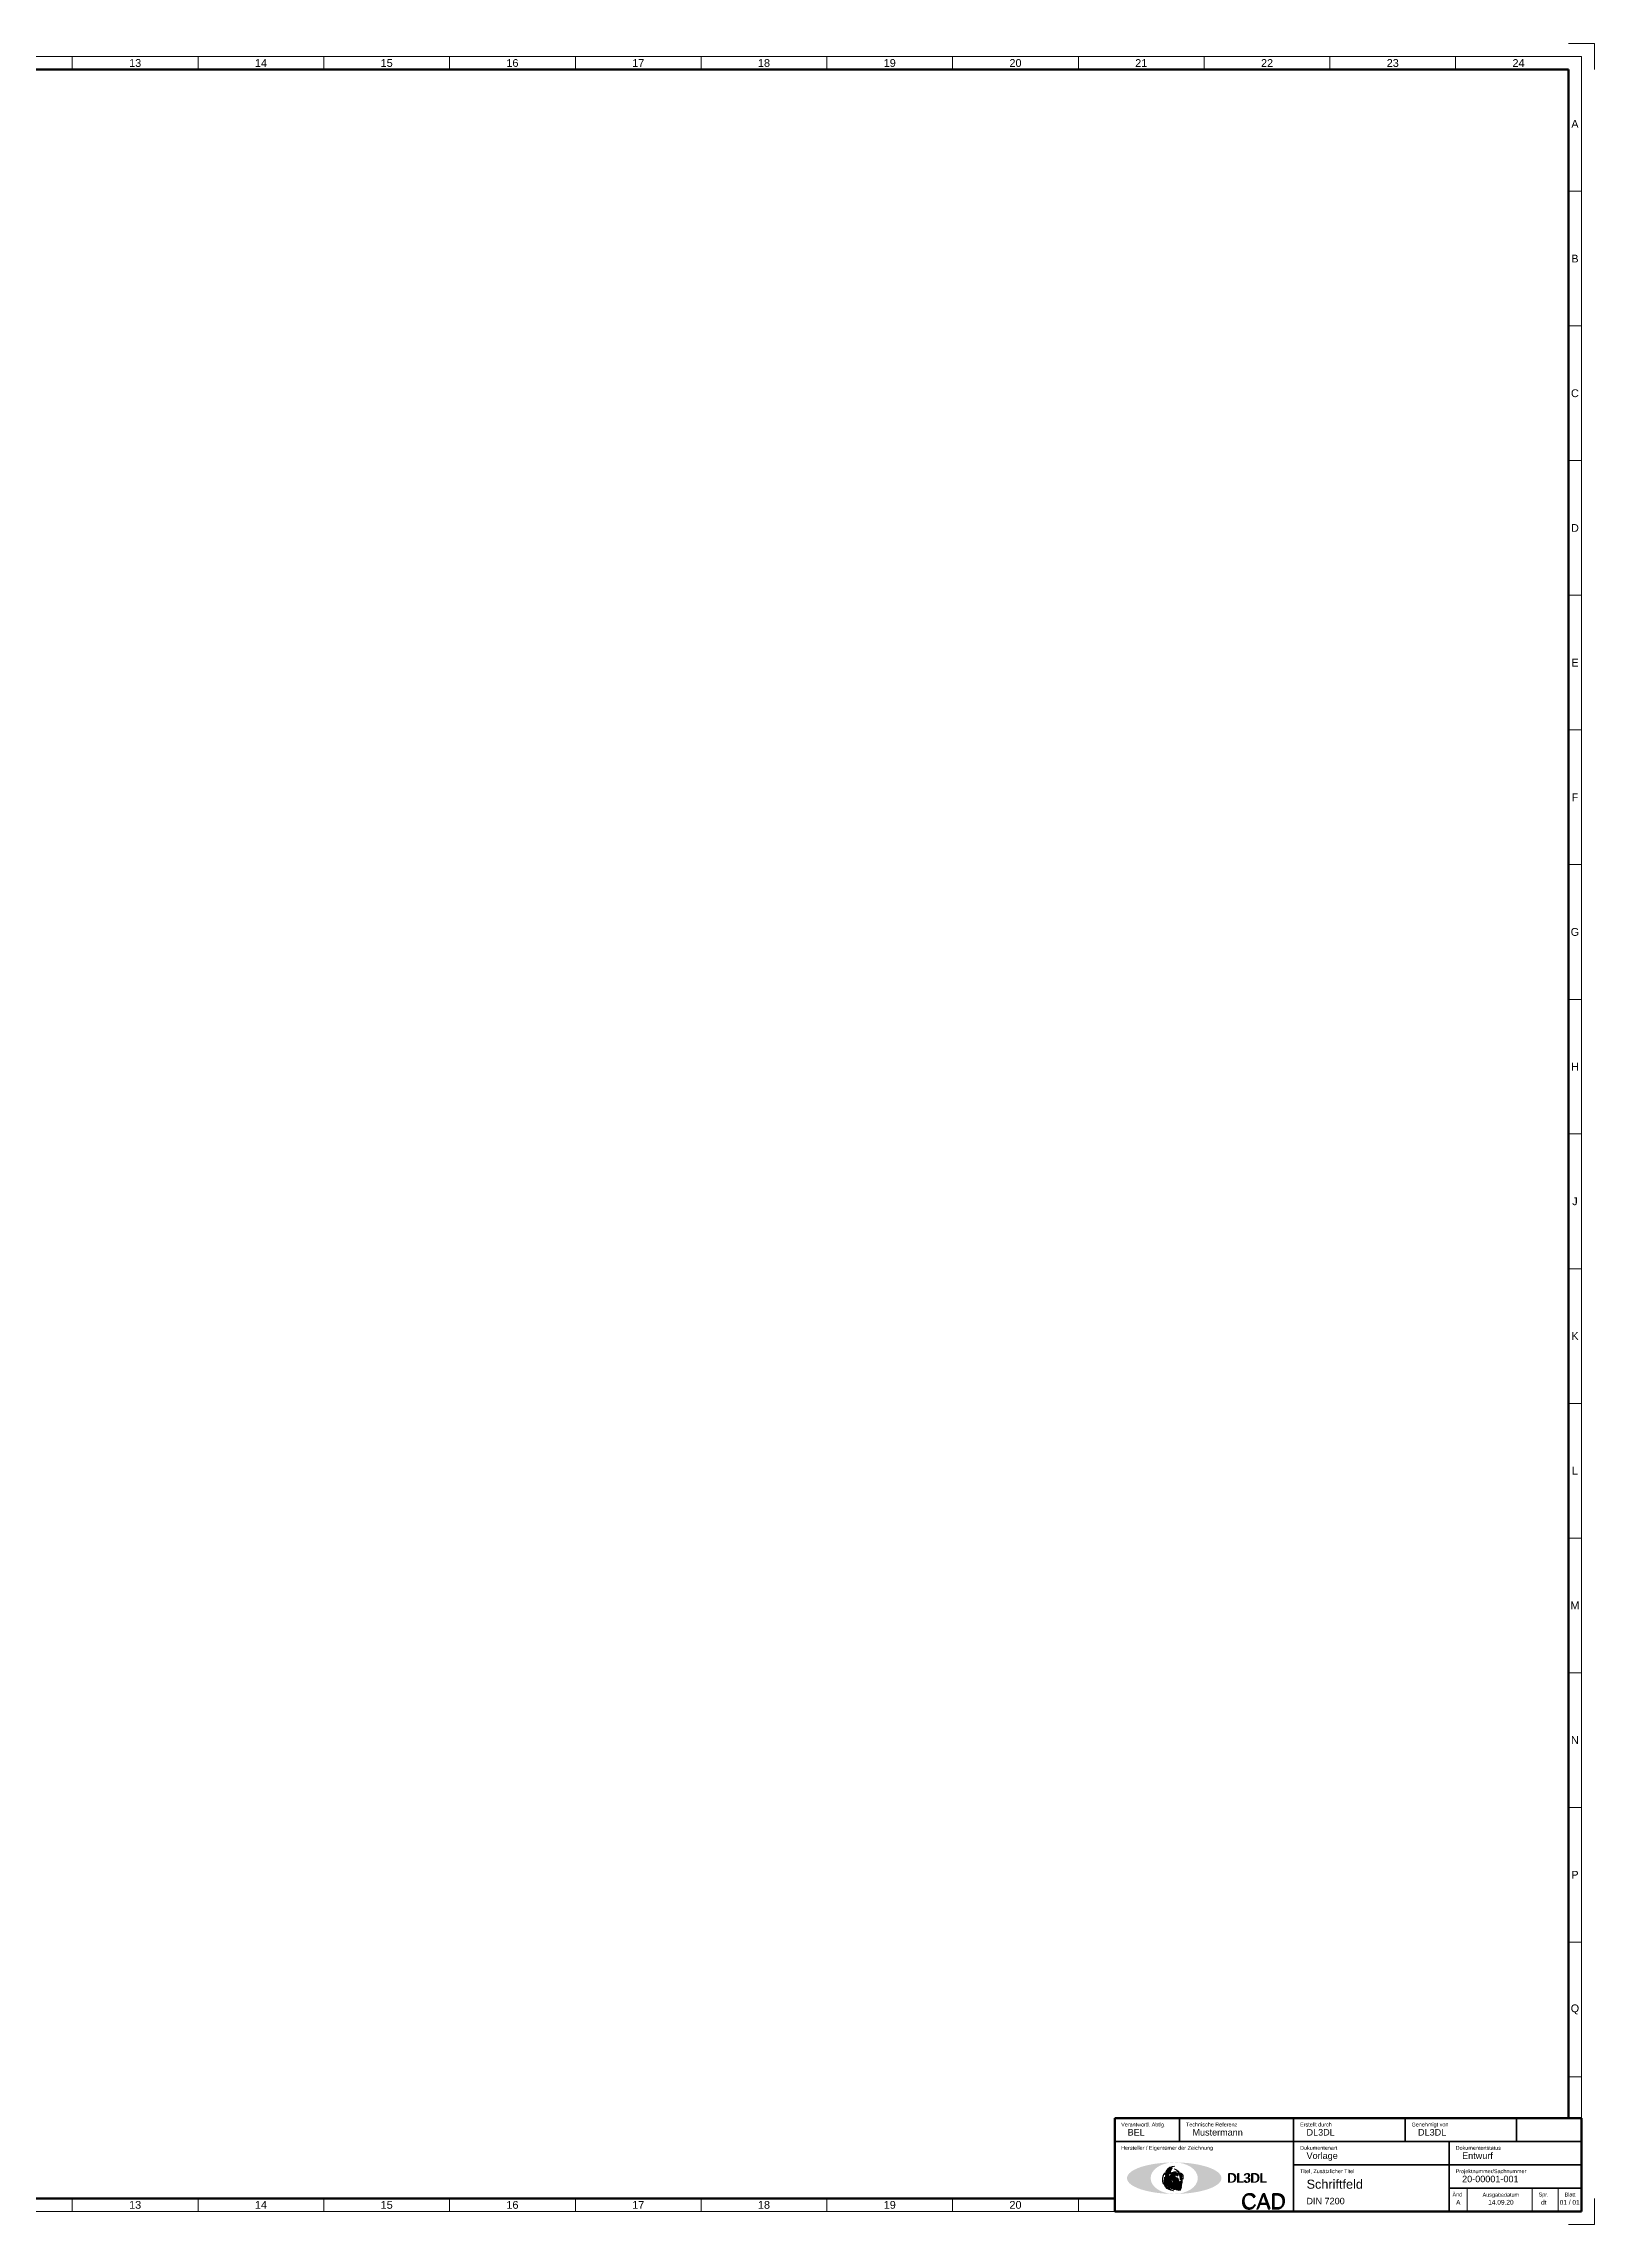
# Model space of a CAD drawing. Header units: millimetres. Extents: x 633 to 4785, y -1154 to 2521.
# Drawn here: x 2825 to 3423, y 1594 to 2435 of the extents above; entities that cross this region are included whole.
import ezdxf
from ezdxf.enums import TextEntityAlignment as Align

# ---------------------------------------------------------------- set-up
doc = ezdxf.new("R2010")
doc.units = ezdxf.units.MM
doc.header["$LTSCALE"] = 5
doc.linetypes.add('AUSGEZOGEN', pattern=[0])
for name, color, linetype, lineweight, true_color in [('_Blattschnitt', 1, 'Continuous', 5, 0xff0000), ('_PK_0.18mm', 4, 'Continuous', 18, 0x00ffff), ('_PK_0.35mm', 4, 'Continuous', 35, 0x00ffff), ('_PK_0.70mm', 30, 'Continuous', 70, 0xff7f00), ('_PK_Text_ausgefüllt', 3, 'Continuous', 5, 0x00ff00), ('_PK_Text_Vorgabe', 1, 'Continuous', 5, 0xff0000), ('_Raster_0.18mm', 94, 'Continuous', 18, 0x008000), ('_Raster_1.00mm', 5, 'Continuous', 100, 0x0000ff), ('_Raster_Einteilung', 7, 'Continuous', 18, 0x000000), ('_Raster_txt', 7, 'Continuous', 5, 0x000000), ('pfoenix', 5, 'Continuous', 5, 0x0000ff)]:
    doc.layers.add(name, color=color, linetype=linetype, lineweight=lineweight, true_color=true_color)
for name, color, linetype, true_color in [('Logo', 5, 'Continuous', 0x0000ff), ('Logo Text', 1, 'Continuous', 0xff0000), ('Logo_a', 1, 'Continuous', 0xff0000), ('Logo_b', 30, 'Continuous', 0xff7f00), ('Logo_c', 12, 'Continuous', 0xaa0000)]:
    doc.layers.add(name, color=color, linetype=linetype, true_color=true_color)
doc.styles.add('textstyle1208', font='')
doc.styles.add('textstyle1209', font='')
doc.styles.add('textstyle1210', font='')
doc.styles.add('textstyle1211', font='')
doc.styles.add('textstyle1212', font='')
doc.styles.add('textstyle1213', font='')
doc.styles.add('textstyle1214', font='')
doc.styles.add('textstyle1215', font='')
doc.styles.add('textstyle1228', font='')
doc.styles.add('textstyle1229', font='')
doc.styles.add('textstyle1230', font='')
doc.styles.add('textstyle1231', font='')
doc.styles.add('textstyle1232', font='')
doc.styles.add('textstyle1233', font='')
doc.styles.add('textstyle1234', font='')
doc.styles.add('textstyle1235', font='')
doc.styles.add('textstyle1236', font='')
doc.styles.add('textstyle1237', font='')
doc.styles.add('textstyle1238', font='')
doc.styles.add('textstyle1239', font='')
doc.styles.add('textstyle1305', font='')
doc.styles.add('textstyle1306', font='')
doc.styles.add('textstyle1307', font='')
doc.styles.add('textstyle1308', font='')
doc.styles.add('textstyle1309', font='')
doc.styles.add('textstyle1310', font='')
doc.styles.add('textstyle1311', font='')
doc.styles.add('textstyle1312', font='')
doc.styles.add('textstyle1313', font='')
doc.styles.add('textstyle1314', font='')
doc.styles.add('textstyle1315', font='')
doc.styles.add('textstyle1316', font='')
doc.styles.add('textstyle1317', font='')
doc.styles.add('textstyle1318', font='')
doc.styles.add('textstyle1319', font='')
doc.styles.add('textstyle134', font='')
doc.styles.add('textstyle135', font='')
doc.styles.add('textstyle136', font='')
doc.styles.add('textstyle137', font='')
doc.styles.add('textstyle138', font='')
doc.styles.add('textstyle139', font='')
doc.styles.add('textstyle140', font='')
doc.styles.add('textstyle141', font='')
doc.styles.add('textstyle142', font='')
doc.styles.add('textstyle143', font='')
doc.styles.add('textstyle144', font='')
doc.styles.add('textstyle145', font='')
doc.styles.add('textstyle146', font='')
doc.styles.add('textstyle147', font='')
doc.styles.add('textstyle148', font='')
doc.styles.add('textstyle149', font='')
doc.styles.add('textstyle150', font='')
doc.styles.add('textstyle151', font='')
doc.styles.add('textstyle152', font='')
doc.styles.add('textstyle153', font='')
doc.styles.add('textstyle154', font='')
doc.styles.add('textstyle155', font='')
doc.styles.add('textstyle156', font='')
doc.styles.add('textstyle157', font='')
doc.styles.add('textstyle158', font='')
doc.styles.add('textstyle159', font='')
doc.styles.add('textstyle160', font='')
doc.styles.add('textstyle161', font='')
doc.styles.add('textstyle162', font='')
doc.styles.add('textstyle163', font='')
doc.styles.get('textstyle1208').set_extended_font_data('Arial')
doc.styles.get('textstyle1209').set_extended_font_data('Arial')
doc.styles.get('textstyle1210').set_extended_font_data('Arial')
doc.styles.get('textstyle1211').set_extended_font_data('Arial')
doc.styles.get('textstyle1212').set_extended_font_data('Arial')
doc.styles.get('textstyle1213').set_extended_font_data('Arial')
doc.styles.get('textstyle1214').set_extended_font_data('Arial')
doc.styles.get('textstyle1215').set_extended_font_data('Arial')
doc.styles.get('textstyle1228').set_extended_font_data('Arial')
doc.styles.get('textstyle1229').set_extended_font_data('Arial')
doc.styles.get('textstyle1230').set_extended_font_data('Arial')
doc.styles.get('textstyle1231').set_extended_font_data('Arial')
doc.styles.get('textstyle1232').set_extended_font_data('Arial')
doc.styles.get('textstyle1233').set_extended_font_data('Arial')
doc.styles.get('textstyle1234').set_extended_font_data('Arial')
doc.styles.get('textstyle1235').set_extended_font_data('Arial')
doc.styles.get('textstyle1236').set_extended_font_data('Arial')
doc.styles.get('textstyle1237').set_extended_font_data('Arial')
doc.styles.get('textstyle1238').set_extended_font_data('Arial')
doc.styles.get('textstyle1239').set_extended_font_data('Arial')
doc.styles.get('textstyle1305').set_extended_font_data('Arial')
doc.styles.get('textstyle1306').set_extended_font_data('Arial')
doc.styles.get('textstyle1307').set_extended_font_data('Arial')
doc.styles.get('textstyle1308').set_extended_font_data('Arial')
doc.styles.get('textstyle1309').set_extended_font_data('Arial')
doc.styles.get('textstyle1310').set_extended_font_data('Arial')
doc.styles.get('textstyle1311').set_extended_font_data('Arial')
doc.styles.get('textstyle1312').set_extended_font_data('Arial')
doc.styles.get('textstyle1313').set_extended_font_data('Arial')
doc.styles.get('textstyle1314').set_extended_font_data('Arial')
doc.styles.get('textstyle1315').set_extended_font_data('Arial')
doc.styles.get('textstyle1316').set_extended_font_data('Arial')
doc.styles.get('textstyle1317').set_extended_font_data('Arial')
doc.styles.get('textstyle1318').set_extended_font_data('Arial')
doc.styles.get('textstyle1319').set_extended_font_data('Arial')
doc.styles.get('textstyle134').set_extended_font_data('Arial')
doc.styles.get('textstyle135').set_extended_font_data('Arial')
doc.styles.get('textstyle136').set_extended_font_data('Arial')
doc.styles.get('textstyle137').set_extended_font_data('Arial')
doc.styles.get('textstyle138').set_extended_font_data('Arial')
doc.styles.get('textstyle139').set_extended_font_data('Arial')
doc.styles.get('textstyle140').set_extended_font_data('Arial')
doc.styles.get('textstyle141').set_extended_font_data('Arial')
doc.styles.get('textstyle142').set_extended_font_data('Arial')
doc.styles.get('textstyle143').set_extended_font_data('Arial')
doc.styles.get('textstyle144').set_extended_font_data('Arial')
doc.styles.get('textstyle145').set_extended_font_data('Arial')
doc.styles.get('textstyle146').set_extended_font_data('Arial')
doc.styles.get('textstyle147').set_extended_font_data('Arial')
doc.styles.get('textstyle148').set_extended_font_data('Arial')
doc.styles.get('textstyle149').set_extended_font_data('Arial')
doc.styles.get('textstyle150').set_extended_font_data('Arial')
doc.styles.get('textstyle151').set_extended_font_data('Arial')
doc.styles.get('textstyle152').set_extended_font_data('Arial')
doc.styles.get('textstyle153').set_extended_font_data('Arial')
doc.styles.get('textstyle154').set_extended_font_data('Arial')
doc.styles.get('textstyle155').set_extended_font_data('Arial')
doc.styles.get('textstyle156').set_extended_font_data('Arial')
doc.styles.get('textstyle157').set_extended_font_data('Arial')
doc.styles.get('textstyle158').set_extended_font_data('Arial')
doc.styles.get('textstyle159').set_extended_font_data('Arial')
doc.styles.get('textstyle160').set_extended_font_data('URW Chancery L')
doc.styles.get('textstyle161').set_extended_font_data('URW Chancery L')
doc.styles.get('textstyle162').set_extended_font_data('URW Chancery L')
doc.styles.get('textstyle163').set_extended_font_data('URW Chancery L')

msp = doc.modelspace()

# ---------------------------------------------------------------- hatches: boundary and pattern name
at = {"layer": 'Logo_a'}
h = msp.add_hatch(color=256, dxfattribs=at)
edge = h.paths.add_edge_path()
edge.add_ellipse((3261.34, 1612.11), major_axis=(15.17, 0), ratio=0.4, start_angle=0, end_angle=360)
edge = h.paths.add_edge_path()
edge.add_ellipse((3261.34, 1612.11), major_axis=(12.14, 0), ratio=0.5, start_angle=0, end_angle=360)
at = {"layer": 'Logo_b'}
h = msp.add_hatch(color=256, dxfattribs=at)
edge = h.paths.add_edge_path()
edge.add_ellipse((3261.34, 1612.11), major_axis=(12.14, 0), ratio=0.5, start_angle=0, end_angle=360)
edge = h.paths.add_edge_path()
edge.add_ellipse((3261.34, 1612.11), major_axis=(9.1, 0), ratio=0.666667, start_angle=0, end_angle=360)
at = {"layer": 'Logo_c'}
h = msp.add_hatch(color=256, dxfattribs=at)
edge = h.paths.add_edge_path()
edge.add_ellipse((3261.34, 1612.11), major_axis=(15.17, 0), ratio=0.4, start_angle=0, end_angle=360)
edge = h.paths.add_edge_path()
edge.add_ellipse((3261.34, 1612.11), major_axis=(18.21, 0), ratio=0.333333, start_angle=0, end_angle=360)
at = {"layer": 'pfoenix'}
h = msp.add_hatch(color=256, dxfattribs=at)
edge = h.paths.add_edge_path()
edge.add_spline(control_points=[(3260.07, 1611.31), (3260.49, 1611.05), (3260.19, 1610.55), (3260.19, 1610.55), (3260.19, 1610.55), (3260.3, 1610.3), (3260.96, 1610.29), (3260.86, 1610.9), (3260.73, 1611.31), (3260.19, 1611.86), (3259.75, 1612.22), (3259.59, 1612.71), (3259.91, 1613.22), (3260.44, 1613.56), (3260.53, 1613.7), (3260.46, 1613.88), (3260.16, 1613.87), (3259.89, 1613.8), (3259.67, 1613.92), (3259.72, 1614.29), (3260.07, 1614.47), (3260.08, 1614.48), (3260.08, 1614.47), (3259.98, 1614.31), (3259.83, 1614.19), (3259.96, 1614.08), (3260.36, 1614.19), (3260.83, 1614.45), (3261.68, 1614.63), (3261.99, 1614.59), (3262.03, 1614.51), (3262.07, 1614.24), (3261.97, 1614.01), (3262.39, 1614.06), (3262.68, 1613.93), (3262.92, 1613.68), (3262.86, 1613.28), (3262.58, 1612.93), (3262.47, 1612.84), (3262.47, 1612.84), (3262.44, 1613.05), (3262.37, 1613.27), (3262.12, 1613.32), (3261.78, 1613.26), (3261.62, 1612.93), (3261.64, 1612.51), (3261.95, 1612.38), (3262.57, 1612.17), (3262.86, 1611.79)], knot_values=[0, 0, 0, 0, 1, 2, 3, 4, 5, 6, 7, 8, 9, 10, 11, 12, 13, 14, 15, 16, 17, 18, 19, 20, 21, 22, 23, 24, 25, 26, 27, 28, 29, 30, 31, 32, 33, 34, 35, 36, 37, 38, 39, 40, 41, 42, 43, 44, 45, 46, 46, 46, 46], degree=3, periodic=0)
edge.add_spline(control_points=[(3262.86, 1611.79), (3263.14, 1611.3), (3263.34, 1610.61), (3263.23, 1609.95), (3262.99, 1609.35), (3262.77, 1608.98), (3262.77, 1608.98), (3263.49, 1609.42), (3263.69, 1610.16), (3263.68, 1610.72), (3263.61, 1610.88), (3263.82, 1610.5), (3263.85, 1609.83), (3263.71, 1609.41), (3263.13, 1608.33), (3262.52, 1607.93), (3261.83, 1607.74), (3261, 1607.73), (3260.48, 1607.99), (3260.48, 1607.99), (3260.48, 1607.99)], knot_values=[0, 0, 0, 0, 1, 2, 3, 4, 5, 6, 7, 8, 9, 10, 11, 12, 13, 14, 15, 16, 17, 18, 18, 18, 18], degree=3, periodic=0)
edge.add_spline(control_points=[(3260.48, 1607.99), (3260.48, 1607.99), (3260.42, 1607.95), (3256.36, 1612.61), (3260.56, 1615.97)], knot_values=[0, 0, 0, 0, 1, 2, 2, 2, 2], degree=3, periodic=0)
edge.add_spline(control_points=[(3260.56, 1615.97), (3258.72, 1613.57), (3260.07, 1611.31), (3260.07, 1611.31), (3260.07, 1611.31), (3260.07, 1611.31), (3260.07, 1611.31)], knot_values=[0, 0, 0, 0, 1, 2, 3, 4, 4, 4, 4], degree=3, periodic=0)
h = msp.add_hatch(color=256, dxfattribs=at)
edge = h.paths.add_edge_path()
edge.add_spline(control_points=[(3259.94, 1616.04), (3257.86, 1611.99), (3259.8, 1607.77), (3259.79, 1607.75), (3259.79, 1607.75), (3256.78, 1612.05), (3259.94, 1616.04), (3259.94, 1616.04), (3259.94, 1616.04)], knot_values=[0, 0, 0, 0, 1, 2, 3, 4, 5, 6, 6, 6, 6], degree=3, periodic=0)
h = msp.add_hatch(color=256, dxfattribs=at)
edge = h.paths.add_edge_path()
edge.add_spline(control_points=[(3261.64, 1616.8), (3258.85, 1616.12), (3257.83, 1613.45), (3257.83, 1613.45)], knot_values=[0, 0, 0, 0, 1, 1, 1, 1], degree=3, periodic=0)
edge.add_spline(control_points=[(3257.83, 1613.45), (3257.86, 1613.65), (3258.24, 1616.79), (3261.64, 1616.8)], knot_values=[0, 0, 0, 0, 1, 1, 1, 1], degree=3, periodic=0)
h = msp.add_hatch(color=256, dxfattribs=at)
edge = h.paths.add_edge_path()
edge.add_spline(control_points=[(3263.49, 1612.82), (3263.55, 1612.48), (3263.59, 1612.21), (3263.62, 1611.79), (3263.63, 1611.46), (3263.62, 1611.46), (3263.62, 1611.46), (3263.77, 1611.91), (3263.77, 1612.43), (3263.66, 1613.37), (3263.36, 1614.23), (3263.11, 1614.65), (3262.4, 1615.23), (3261.45, 1615.65), (3261.45, 1615.65), (3261.45, 1615.65)], knot_values=[0, 0, 0, 0, 1, 2, 3, 4, 5, 6, 7, 8, 9, 10, 11, 12, 13, 13, 13, 13], degree=3, periodic=0)
edge.add_spline(control_points=[(3261.45, 1615.65), (3262.02, 1615.36), (3262.34, 1615.03), (3262.68, 1614.6), (3263.02, 1614.15), (3263.35, 1613.43), (3263.49, 1612.82)], knot_values=[0, 0, 0, 0, 1, 2, 3, 4, 4, 4, 4], degree=3, periodic=0)
h = msp.add_hatch(color=256, dxfattribs=at)
edge = h.paths.add_edge_path()
edge.add_spline(control_points=[(3257.79, 1614.21), (3256.11, 1612.61), (3256.92, 1609.93), (3257.28, 1609.75)], knot_values=[0, 0, 0, 0, 1, 1, 1, 1], degree=3, periodic=0)
edge.add_spline(control_points=[(3257.28, 1609.75), (3257.17, 1609.84), (3256.36, 1612.53), (3257.79, 1614.21)], knot_values=[0, 0, 0, 0, 1, 1, 1, 1], degree=3, periodic=0)
h = msp.add_hatch(color=256, dxfattribs=at)
edge = h.paths.add_edge_path()
edge.add_spline(control_points=[(3257.59, 1612.53), (3257.69, 1608.56), (3261.15, 1607.19), (3261.15, 1607.19), (3261.15, 1607.19), (3257.27, 1608.15), (3257.62, 1612.48), (3257.62, 1612.48), (3257.59, 1612.53)], knot_values=[0, 0, 0, 0, 1, 2, 3, 4, 5, 6, 6, 6, 6], degree=3, periodic=0)
h = msp.add_hatch(color=256, dxfattribs=at)
edge = h.paths.add_edge_path()
edge.add_spline(control_points=[(3262.25, 1607.56), (3262.62, 1607.41), (3263.25, 1607.4), (3263.59, 1607.49), (3263.9, 1607.84), (3264.09, 1608.31), (3264.12, 1608.67), (3264.15, 1608.83), (3264.15, 1608.83), (3264.15, 1608.83), (3264.03, 1608.51), (3263.93, 1608.4), (3263.68, 1608.09), (3263.41, 1607.91), (3263.15, 1607.8), (3262.76, 1607.68), (3262.38, 1607.65), (3262.25, 1607.65), (3262.11, 1607.66), (3262.11, 1607.65), (3262.11, 1607.65), (3262.19, 1607.59), (3262.25, 1607.56), (3262.25, 1607.56), (3262.25, 1607.56)], knot_values=[0, 0, 0, 0, 1, 2, 3, 4, 5, 6, 7, 8, 9, 10, 11, 12, 13, 14, 15, 16, 17, 18, 19, 20, 21, 22, 22, 22, 22], degree=3, periodic=0)
h = msp.add_hatch(color=256, dxfattribs=at)
edge = h.paths.add_edge_path()
edge.add_spline(control_points=[(3264.4, 1610.56), (3264.37, 1610.03), (3264.21, 1609.31), (3263.98, 1608.91), (3263.48, 1608.44), (3263.2, 1608.17), (3263.19, 1608.17), (3263.4, 1608.53), (3263.68, 1608.98), (3263.84, 1609.41), (3263.85, 1609.83), (3263.66, 1610.79)], knot_values=[0, 0, 0, 0, 1, 2, 3, 4, 5, 6, 7, 8, 9, 9, 9, 9], degree=3, periodic=0)
edge.add_spline(control_points=[(3263.66, 1610.79), (3263.93, 1610.93), (3263.98, 1611.22), (3264.01, 1612.11), (3263.96, 1612.9), (3263.94, 1613.33), (3263.67, 1614.19), (3263.5, 1614.3), (3263.98, 1613.69), (3264.13, 1613.27), (3264.3, 1612.68), (3264.38, 1612.1), (3264.42, 1611.3), (3264.4, 1610.56)], knot_values=[0, 0, 0, 0, 1, 2, 3, 4, 5, 6, 7, 8, 9, 10, 11, 11, 11, 11], degree=3, periodic=0)
h = msp.add_hatch(color=256, dxfattribs=at)
edge = h.paths.add_edge_path()
edge.add_spline(control_points=[(3264.77, 1611.77), (3264.76, 1612.33), (3264.69, 1612.69), (3264.6, 1613.11), (3264.43, 1613.45), (3264.06, 1613.98), (3264.06, 1613.98), (3264.06, 1613.98)], knot_values=[0, 0, 0, 0, 1, 2, 3, 4, 5, 5, 5, 5], degree=3, periodic=0)
edge.add_spline(control_points=[(3264.06, 1613.98), (3264.94, 1613.55), (3264.77, 1611.77), (3264.77, 1611.77), (3264.77, 1611.77)], knot_values=[0, 0, 0, 0, 1, 2, 2, 2, 2], degree=3, periodic=0)

# ---------------------------------------------------------------- linework, layer by layer
at = {"layer": '_Blattschnitt'}
for p, q in [((3423.38, 2435.29), (3413.38, 2435.29)), ((3423.38, 2435.29), (3423.38, 2425.29)), ((3423.38, 1594.29), (3423.38, 1604.29)), ((3423.38, 1594.29), (3413.38, 1594.29))]:
    msp.add_line(p, q, dxfattribs=at)
at = {"layer": '_PK_0.18mm', "linetype": 'AUSGEZOGEN', "lineweight": 18}
for p, q in [((3374.38, 1599.29), (3374.38, 1608.29)), ((3399.38, 1599.29), (3399.38, 1608.29)), ((3409.38, 1599.29), (3409.38, 1608.29))]:
    msp.add_line(p, q, dxfattribs=at)
at = {"layer": '_PK_0.35mm', "linetype": 'AUSGEZOGEN'}
for p, q in [((3263.38, 1626.29), (3263.38, 1635.29)), ((3307.38, 1599.29), (3307.38, 1635.29)), ((3350.38, 1626.29), (3350.38, 1635.29)), ((3393.38, 1626.29), (3393.38, 1635.29)), ((3238.38, 1626.29), (3418.38, 1626.29)), ((3367.38, 1599.29), (3367.38, 1626.29)), ((3307.38, 1617.29), (3418.38, 1617.29)), ((3367.38, 1608.29), (3418.38, 1608.29))]:
    msp.add_line(p, q, dxfattribs=at)
at = {"layer": '_PK_0.70mm', "linetype": 'AUSGEZOGEN', "lineweight": 70}
for p, q in [((3238.38, 1635.29), (3418.38, 1635.29)), ((3238.38, 1599.29), (3238.38, 1635.29)), ((3418.38, 1599.29), (3418.38, 1635.29)), ((3238.38, 1599.29), (3418.38, 1599.29))]:
    msp.add_line(p, q, dxfattribs=at)
at = {"layer": '_Raster_0.18mm'}
for p, q in [((3418.38, 2430.29), (2254.38, 2430.29)), ((3418.38, 1635.29), (3418.38, 2430.29)), ((2254.38, 1599.29), (3238.38, 1599.29))]:
    msp.add_line(p, q, dxfattribs=at)
at = {"layer": '_Raster_1.00mm'}
for p, q in [((3413.38, 2425.29), (2259.38, 2425.29)), ((3413.38, 1635.29), (3413.38, 2425.29)), ((2259.38, 1604.29), (3238.38, 1604.29))]:
    msp.add_line(p, q, dxfattribs=at)
at = {"layer": '_Raster_Einteilung'}
for p, q in [((2836.38, 2430.29), (2836.38, 2425.29)), ((2884.88, 2430.29), (2884.88, 2425.29)), ((2933.38, 2430.29), (2933.38, 2425.29)), ((2981.88, 2430.29), (2981.88, 2425.29)), ((3030.38, 2430.29), (3030.38, 2425.29)), ((3078.88, 2430.29), (3078.88, 2425.29)), ((3127.38, 2430.29), (3127.38, 2425.29)), ((3175.88, 2430.29), (3175.88, 2425.29)), ((3224.38, 2430.29), (3224.38, 2425.29)), ((3272.88, 2430.29), (3272.88, 2425.29)), ((3321.38, 2430.29), (3321.38, 2425.29)), ((3369.88, 2430.29), (3369.88, 2425.29)), ((3413.38, 2378.35), (3418.38, 2378.35)), ((3413.38, 2326.41), (3418.38, 2326.41)), ((3413.38, 2274.47), (3418.38, 2274.47)), ((3413.38, 2222.54), (3418.38, 2222.54)), ((3413.38, 2170.6), (3418.38, 2170.6)), ((3413.38, 2118.66), (3418.38, 2118.66)), ((3413.38, 2066.72), (3418.38, 2066.72)), ((3413.38, 2014.79), (3418.38, 2014.79)), ((3413.38, 1962.85), (3418.38, 1962.85)), ((3413.38, 1910.91), (3418.38, 1910.91)), ((3413.38, 1858.97), (3418.38, 1858.97)), ((3413.38, 1807.04), (3418.38, 1807.04)), ((3413.38, 1755.1), (3418.38, 1755.1)), ((3413.38, 1703.16), (3418.38, 1703.16)), ((3413.38, 1651.22), (3418.38, 1651.22)), ((2836.38, 1604.29), (2836.38, 1599.29)), ((2884.88, 1604.29), (2884.88, 1599.29)), ((2933.38, 1604.29), (2933.38, 1599.29)), ((2981.88, 1604.29), (2981.88, 1599.29)), ((3030.38, 1604.29), (3030.38, 1599.29)), ((3078.88, 1604.29), (3078.88, 1599.29)), ((3127.38, 1604.29), (3127.38, 1599.29)), ((3175.88, 1604.29), (3175.88, 1599.29)), ((3224.38, 1604.29), (3224.38, 1599.29))]:
    msp.add_line(p, q, dxfattribs=at)
at = {"layer": 'pfoenix'}
for points in [[(3260.56, 1615.97), (3256.36, 1612.61), (3260.42, 1607.95), (3260.48, 1607.99), (3260.48, 1607.99)], [(3259.94, 1616.04), (3257.86, 1611.99), (3259.8, 1607.77), (3259.79, 1607.75), (3259.79, 1607.75), (3256.78, 1612.05), (3259.94, 1616.04), (3259.94, 1616.04), (3259.94, 1616.04)], [(3261.64, 1616.8), (3258.24, 1616.79), (3257.86, 1613.65), (3257.83, 1613.45)], [(3261.64, 1616.8), (3258.85, 1616.12), (3257.83, 1613.45), (3257.83, 1613.45)], [(3260.56, 1615.97), (3258.72, 1613.57), (3260.07, 1611.31), (3260.07, 1611.31), (3260.07, 1611.31), (3260.07, 1611.31), (3260.07, 1611.31)], [(3261.45, 1615.65), (3262.02, 1615.36), (3262.34, 1615.03), (3262.68, 1614.6), (3263.02, 1614.15), (3263.35, 1613.43), (3263.49, 1612.82)], [(3263.49, 1612.82), (3263.55, 1612.48), (3263.59, 1612.21), (3263.62, 1611.79), (3263.63, 1611.46), (3263.62, 1611.46), (3263.62, 1611.46), (3263.77, 1611.91), (3263.77, 1612.43), (3263.66, 1613.37), (3263.36, 1614.23), (3263.11, 1614.65), (3262.4, 1615.23), (3261.45, 1615.65), (3261.45, 1615.65), (3261.45, 1615.65)], [(3257.79, 1614.21), (3256.11, 1612.61), (3256.92, 1609.93), (3257.28, 1609.75)], [(3257.79, 1614.21), (3256.36, 1612.53), (3257.17, 1609.84), (3257.28, 1609.75)], [(3257.59, 1612.53), (3257.69, 1608.56), (3261.15, 1607.19), (3261.15, 1607.19), (3261.15, 1607.19), (3257.27, 1608.15), (3257.62, 1612.48), (3257.62, 1612.48), (3257.59, 1612.53)], [(3260.07, 1611.31), (3260.49, 1611.05), (3260.19, 1610.55), (3260.19, 1610.55), (3260.19, 1610.55), (3260.3, 1610.3), (3260.96, 1610.29), (3260.86, 1610.9), (3260.73, 1611.31), (3260.19, 1611.86), (3259.75, 1612.22), (3259.59, 1612.71), (3259.91, 1613.22), (3260.44, 1613.56), (3260.53, 1613.7), (3260.46, 1613.88), (3260.16, 1613.87), (3259.89, 1613.8), (3259.67, 1613.92), (3259.72, 1614.29), (3260.07, 1614.47), (3260.08, 1614.48), (3260.08, 1614.47), (3259.98, 1614.31), (3259.83, 1614.19), (3259.96, 1614.08), (3260.36, 1614.19), (3260.83, 1614.45), (3261.68, 1614.63), (3261.99, 1614.59), (3262.03, 1614.51), (3262.07, 1614.24), (3261.97, 1614.01), (3262.39, 1614.06), (3262.68, 1613.93), (3262.92, 1613.68), (3262.86, 1613.28), (3262.58, 1612.93), (3262.47, 1612.84), (3262.47, 1612.84), (3262.44, 1613.05), (3262.37, 1613.27), (3262.12, 1613.32), (3261.78, 1613.26), (3261.62, 1612.93), (3261.64, 1612.51), (3261.95, 1612.38), (3262.57, 1612.17), (3262.86, 1611.79)], [(3262.86, 1611.79), (3263.14, 1611.3), (3263.34, 1610.61), (3263.23, 1609.95), (3262.99, 1609.35), (3262.77, 1608.98), (3262.77, 1608.98), (3263.49, 1609.42), (3263.69, 1610.16), (3263.68, 1610.72), (3263.61, 1610.88), (3263.82, 1610.5), (3263.85, 1609.83), (3263.71, 1609.41), (3263.13, 1608.33), (3262.52, 1607.93), (3261.83, 1607.74), (3261, 1607.73), (3260.48, 1607.99), (3260.48, 1607.99), (3260.48, 1607.99)], [(3262.25, 1607.56), (3262.62, 1607.41), (3263.25, 1607.4), (3263.59, 1607.49), (3263.9, 1607.84), (3264.09, 1608.31), (3264.12, 1608.67), (3264.15, 1608.83), (3264.15, 1608.83), (3264.15, 1608.83), (3264.03, 1608.51), (3263.93, 1608.4), (3263.68, 1608.09), (3263.41, 1607.91), (3263.15, 1607.8), (3262.76, 1607.68), (3262.38, 1607.65), (3262.25, 1607.65), (3262.11, 1607.66), (3262.11, 1607.65), (3262.11, 1607.65), (3262.19, 1607.59), (3262.25, 1607.56), (3262.25, 1607.56), (3262.25, 1607.56)], [(3264.4, 1610.56), (3264.37, 1610.03), (3264.21, 1609.31), (3263.98, 1608.91), (3263.48, 1608.44), (3263.2, 1608.17), (3263.19, 1608.17), (3263.4, 1608.53), (3263.68, 1608.98), (3263.84, 1609.41), (3263.85, 1609.83), (3263.66, 1610.79)], [(3263.66, 1610.79), (3263.93, 1610.93), (3263.98, 1611.22), (3264.01, 1612.11), (3263.96, 1612.9), (3263.94, 1613.33), (3263.67, 1614.19), (3263.5, 1614.3), (3263.98, 1613.69), (3264.13, 1613.27), (3264.3, 1612.68), (3264.38, 1612.1), (3264.42, 1611.3), (3264.4, 1610.56)], [(3264.06, 1613.98), (3264.94, 1613.55), (3264.77, 1611.77), (3264.77, 1611.77), (3264.77, 1611.77)], [(3264.77, 1611.77), (3264.76, 1612.33), (3264.69, 1612.69), (3264.6, 1613.11), (3264.43, 1613.45), (3264.06, 1613.98), (3264.06, 1613.98), (3264.06, 1613.98)]]:
    msp.add_open_spline(points, degree=3, dxfattribs=at)

# ---------------------------------------------------------------- texts
at = {"layer": '_PK_Text_ausgefüllt', "linetype": 'AUSGEZOGEN', "lineweight": 5}
for s, height, style, p in [('BEL', 2.5, 'textstyle156', (3243.38, 1629.79)), ('Mustermann', 2.5, 'textstyle157', (3268.38, 1629.79)), ('DL3DL', 2.5, 'textstyle154', (3312.38, 1629.79)), ('DL3DL', 2.5, 'textstyle155', (3355.38, 1629.79)), ('Vorlage', 2.5, 'textstyle159', (3312.38, 1620.79)), ('Entwurf', 2.5, 'textstyle158', (3372.38, 1620.79)), ('Schriftfeld', 3.5, 'textstyle152', (3312.38, 1609.79)), ('20-00001-001', 2.5, 'textstyle151', (3372.38, 1611.79)), ('DIN 7200', 2.5, 'textstyle153', (3312.34, 1603.29))]:
    msp.add_text(s, height=height, dxfattribs=dict(at, style=style)).set_placement(p, align=Align.MIDDLE_LEFT)
for s, style, p in [('A', 'textstyle150', (3370.89, 1602.8)), ('14.09.20', 'textstyle149', (3387.34, 1602.83)), ('dt', 'textstyle148', (3403.84, 1602.77)), ('01 / 01', 'textstyle147', (3413.84, 1602.77))]:
    msp.add_text(s, height=1.8, dxfattribs=dict(at, style=style)).set_placement(p, align=Align.MIDDLE_CENTER)
at = {"layer": '_PK_Text_Vorgabe', "linetype": 'AUSGEZOGEN', "lineweight": 5}
for s, style, p in [('Verantwortl. Abtlg.', 'textstyle146', (3240.88, 1632.79)), ('Technische Referenz', 'textstyle145', (3265.88, 1632.79)), ('Erstellt durch', 'textstyle144', (3309.88, 1632.79)), ('Genehmigt von', 'textstyle141', (3352.88, 1632.79)), ('Hersteller / Eigentümer der Zeichnung', 'textstyle142', (3240.88, 1623.79)), ('Dukumentenart', 'textstyle143', (3309.88, 1623.79)), ('Dokumentenstatus', 'textstyle140', (3369.88, 1623.79)), ('Titel, Zusätzlicher Titel', 'textstyle139', (3309.88, 1614.79)), ('Projektnummer/Sachnummer', 'textstyle138', (3369.88, 1614.79)), ('Änd', 'textstyle137', (3368.67, 1605.8)), ('Ausgabedatum', 'textstyle136', (3380.26, 1605.72)), ('Spr.', 'textstyle135', (3401.88, 1605.79)), ('Blatt', 'textstyle134', (3411.88, 1605.79))]:
    msp.add_text(s, height=1.5, dxfattribs=dict(at, style=style)).set_placement(p, align=Align.MIDDLE_LEFT)
at = {"layer": '_Raster_txt', "char_height": 3, "attachment_point": 5}
for s, insert, style in [('13', (2860.63, 2427.79), 'textstyle1228'), ('14', (2909.13, 2427.79), 'textstyle1229'), ('15', (2957.63, 2427.79), 'textstyle1230'), ('16', (3006.13, 2427.79), 'textstyle1231'), ('17', (3054.63, 2427.79), 'textstyle1232'), ('18', (3103.13, 2427.79), 'textstyle1233'), ('19', (3151.63, 2427.79), 'textstyle1234'), ('20', (3200.13, 2427.79), 'textstyle1235'), ('21', (3248.63, 2427.79), 'textstyle1236'), ('22', (3297.13, 2427.79), 'textstyle1237'), ('23', (3345.63, 2427.79), 'textstyle1238'), ('24', (3394.13, 2427.79), 'textstyle1239'), ('A', (3415.88, 2404.32), 'textstyle1319'), ('B', (3415.88, 2352.38), 'textstyle1318'), ('C', (3415.88, 2300.44), 'textstyle1317'), ('D', (3415.88, 2248.51), 'textstyle1316'), ('E', (3415.88, 2196.57), 'textstyle1315'), ('F', (3415.88, 2144.63), 'textstyle1314'), ('G', (3415.88, 2092.69), 'textstyle1313'), ('H', (3415.88, 2040.76), 'textstyle1312'), ('J', (3415.88, 1988.82), 'textstyle1311'), ('K', (3415.88, 1936.88), 'textstyle1310'), ('L', (3415.88, 1884.94), 'textstyle1309'), ('M', (3415.88, 1833.01), 'textstyle1308'), ('N', (3415.88, 1781.07), 'textstyle1307'), ('P', (3415.88, 1729.13), 'textstyle1306'), ('Q', (3415.88, 1677.19), 'textstyle1305'), ('13', (2860.63, 1601.79), 'textstyle1208'), ('14', (2909.13, 1601.79), 'textstyle1209'), ('15', (2957.63, 1601.79), 'textstyle1210'), ('16', (3006.13, 1601.79), 'textstyle1211'), ('17', (3054.63, 1601.79), 'textstyle1212'), ('18', (3103.13, 1601.79), 'textstyle1213'), ('19', (3151.63, 1601.79), 'textstyle1214'), ('20', (3200.13, 1601.79), 'textstyle1215')]:
    msp.add_mtext(s, dxfattribs=dict(at, insert=insert, style=style))
at = {"layer": 'Logo', "attachment_point": 5}
for s, insert, char_height, style in [('DL3DL\\P', (3289.25, 1612.11), 3.641, 'textstyle162'), ('CAD\\P', (3295.63, 1602.95), 6.069, 'textstyle160')]:
    msp.add_mtext(s, dxfattribs=dict(at, insert=insert, char_height=char_height, style=style))
at = {"layer": 'Logo Text', "attachment_point": 5}
for s, insert, char_height, style in [('DL3DL\\P', (3289.61, 1612.22), 3.641, 'textstyle163'), ('CAD\\P', (3295.91, 1603.28), 6.069, 'textstyle161')]:
    msp.add_mtext(s, dxfattribs=dict(at, insert=insert, char_height=char_height, style=style))

doc.saveas('drawing.dxf')
